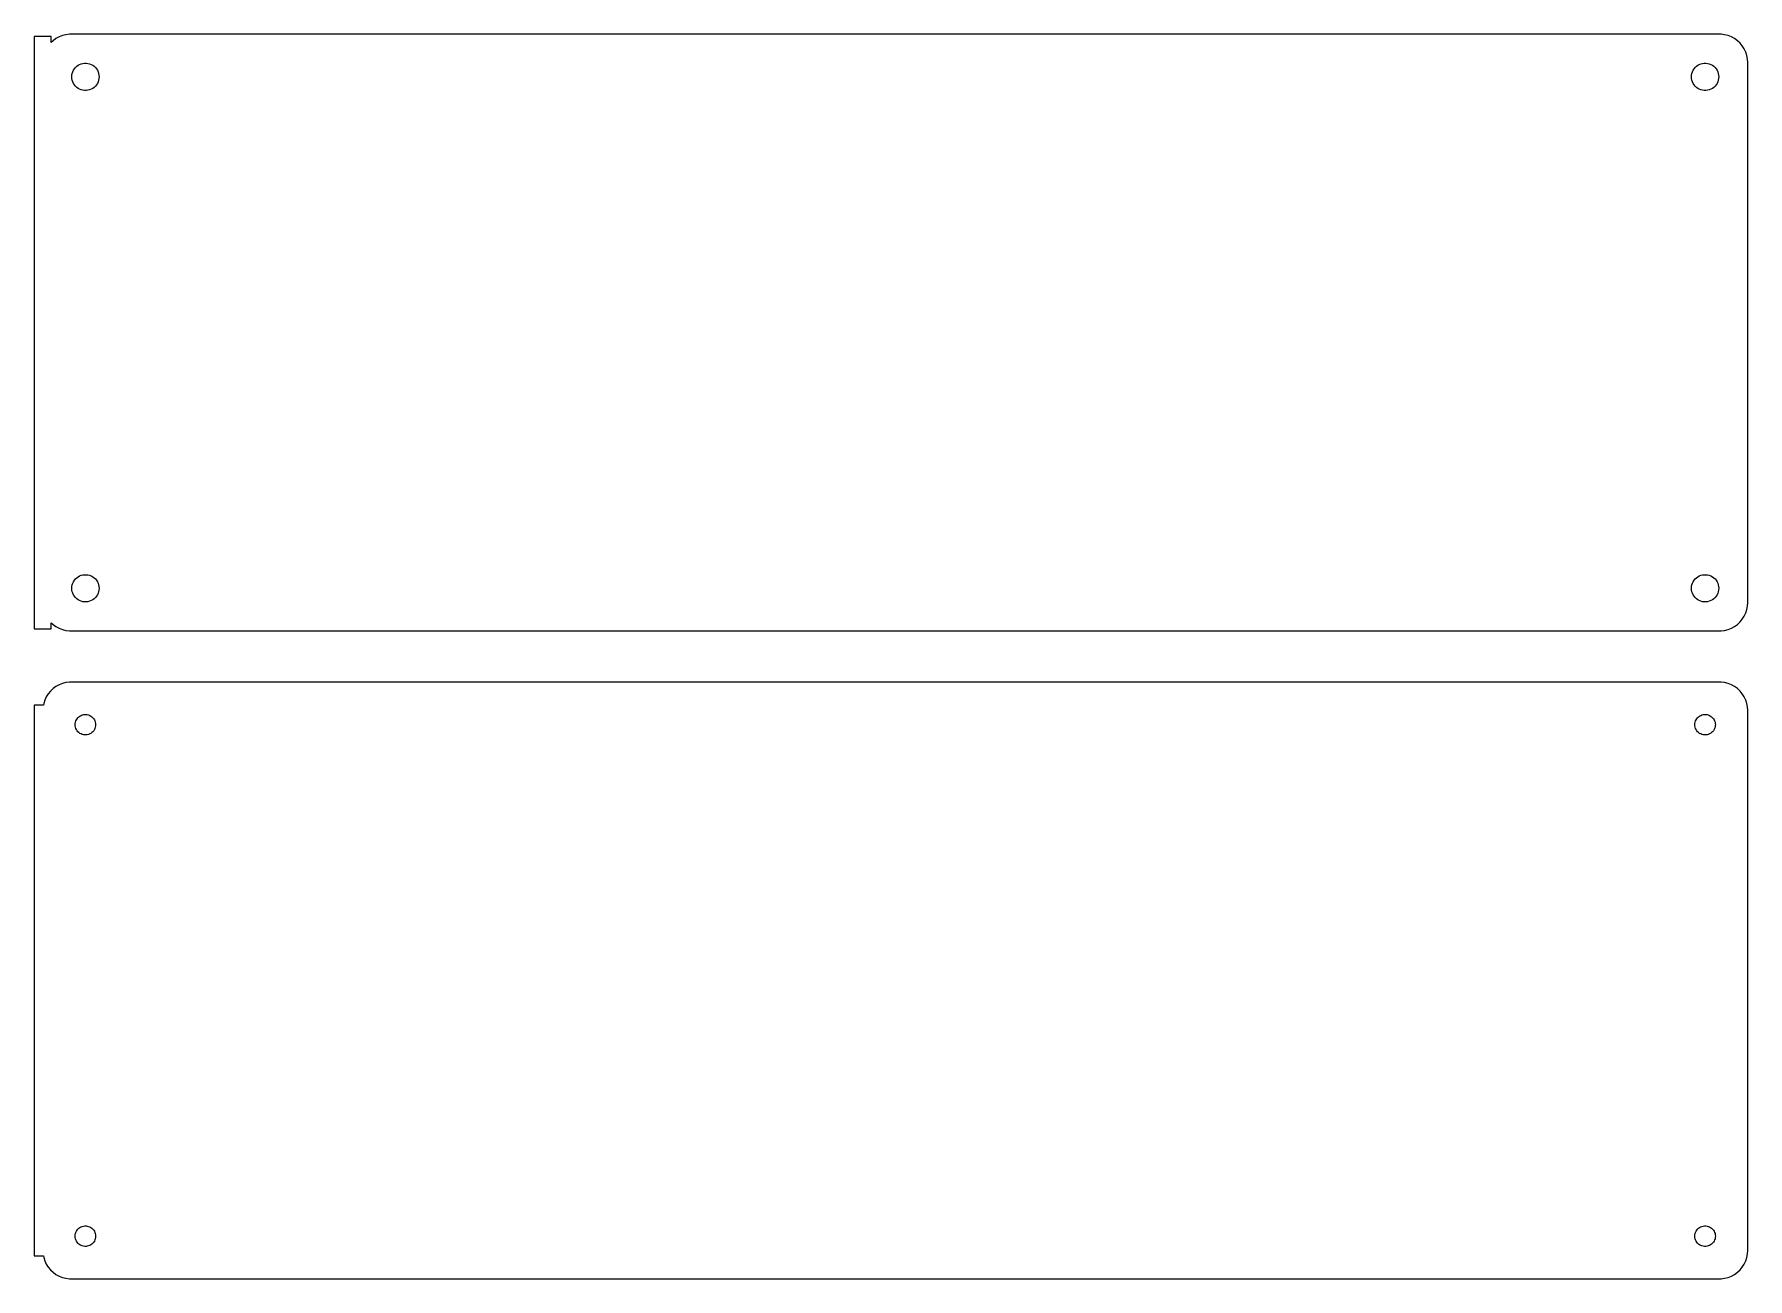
# Model space of a CAD drawing. Header units: metres. Extents: x -152 to 150, y 62 to 280.
import ezdxf

# ---------------------------------------------------------------- set-up
doc = ezdxf.new("R2010")
doc.units = ezdxf.units.M

msp = doc.modelspace()

# ---------------------------------------------------------------- linework, layer by layer
for p, q in [((-145.937, 280.411), (-146.545, 280.255)), ((-145.314, 280.49), (-145.937, 280.411)), ((145.314, 280.49), (-145.314, 280.49)), ((145.937, 280.411), (145.314, 280.49)), ((146.545, 280.255), (145.937, 280.411)), ((-148.5, 280.115), (-151.5, 280.115)), ((-151.5, 280.115), (-151.5, 175.885)), ((-148.5, 279.059), (-148.5, 280.115)), ((-148.187, 279.353), (-148.5, 279.059)), ((-147.679, 279.722), (-148.187, 279.353)), ((-147.129, 280.024), (-147.679, 279.722)), ((-146.545, 280.255), (-147.129, 280.024)), ((147.129, 280.024), (146.545, 280.255)), ((147.679, 279.722), (147.129, 280.024)), ((148.187, 279.353), (147.679, 279.722)), ((148.645, 278.923), (148.187, 279.353)), ((149.045, 278.439), (148.645, 278.923)), ((149.382, 277.909), (149.045, 278.439)), ((149.649, 277.341), (149.382, 277.909)), ((-144.603, 274.156), (-144.442, 274.411)), ((-144.442, 274.411), (-144.25, 274.643)), ((-144.25, 274.643), (-144.03, 274.849)), ((-144.03, 274.849), (-143.786, 275.026)), ((-143.786, 275.026), (-143.522, 275.172)), ((-143.522, 275.172), (-143.242, 275.283)), ((-143.242, 275.283), (-142.95, 275.357)), ((-142.95, 275.357), (-142.651, 275.395)), ((-142.651, 275.395), (-142.349, 275.395)), ((-142.349, 275.395), (-142.05, 275.357)), ((-142.05, 275.357), (-141.758, 275.283)), ((-141.758, 275.283), (-141.478, 275.172)), ((-141.478, 275.172), (-141.214, 275.026)), ((-141.214, 275.026), (-140.97, 274.849)), ((-140.97, 274.849), (-140.75, 274.643)), ((-140.75, 274.643), (-140.558, 274.411)), ((-140.558, 274.411), (-140.397, 274.156)), ((140.397, 274.156), (140.558, 274.411)), ((140.558, 274.411), (140.75, 274.643)), ((140.75, 274.643), (140.97, 274.849)), ((140.97, 274.849), (141.214, 275.026)), ((141.214, 275.026), (141.478, 275.172)), ((141.478, 275.172), (141.758, 275.283)), ((141.758, 275.283), (142.05, 275.357)), ((142.05, 275.357), (142.349, 275.395)), ((142.349, 275.395), (142.651, 275.395)), ((142.651, 275.395), (142.95, 275.357)), ((142.95, 275.357), (143.242, 275.283)), ((143.242, 275.283), (143.522, 275.172)), ((143.522, 275.172), (143.786, 275.026)), ((143.786, 275.026), (144.03, 274.849)), ((144.03, 274.849), (144.25, 274.643)), ((144.25, 274.643), (144.442, 274.411)), ((144.442, 274.411), (144.603, 274.156)), ((149.843, 276.743), (149.649, 277.341)), ((149.961, 276.127), (149.843, 276.743)), ((150, 275.5), (149.961, 276.127)), ((150, 180.5), (150, 275.5)), ((-144.9, 273), (-144.881, 273.301)), ((-144.881, 272.699), (-144.9, 273)), ((-144.881, 273.301), (-144.825, 273.597)), ((-144.825, 272.403), (-144.881, 272.699)), ((-144.825, 273.597), (-144.731, 273.883)), ((-144.731, 272.117), (-144.825, 272.403)), ((-144.731, 273.883), (-144.603, 274.156)), ((-144.603, 271.844), (-144.731, 272.117)), ((-144.442, 271.589), (-144.603, 271.844)), ((-144.25, 271.357), (-144.442, 271.589)), ((-144.03, 271.151), (-144.25, 271.357)), ((-140.75, 271.357), (-140.97, 271.151)), ((-140.558, 271.589), (-140.75, 271.357)), ((-140.397, 271.844), (-140.558, 271.589)), ((-140.397, 274.156), (-140.269, 273.883)), ((-140.269, 272.117), (-140.397, 271.844)), ((-140.269, 273.883), (-140.175, 273.597)), ((-140.175, 272.403), (-140.269, 272.117)), ((-140.175, 273.597), (-140.119, 273.301)), ((-140.119, 272.699), (-140.175, 272.403)), ((-140.119, 273.301), (-140.1, 273)), ((-140.1, 273), (-140.119, 272.699)), ((140.1, 273), (140.119, 273.301)), ((140.119, 272.699), (140.1, 273)), ((140.119, 273.301), (140.175, 273.597)), ((140.175, 272.403), (140.119, 272.699)), ((140.175, 273.597), (140.269, 273.883)), ((140.269, 272.117), (140.175, 272.403)), ((140.269, 273.883), (140.397, 274.156)), ((140.397, 271.844), (140.269, 272.117)), ((140.558, 271.589), (140.397, 271.844)), ((140.75, 271.357), (140.558, 271.589)), ((140.97, 271.151), (140.75, 271.357)), ((144.25, 271.357), (144.03, 271.151)), ((144.442, 271.589), (144.25, 271.357)), ((144.603, 271.844), (144.442, 271.589)), ((144.603, 274.156), (144.731, 273.883)), ((144.731, 272.117), (144.603, 271.844)), ((144.731, 273.883), (144.825, 273.597)), ((144.825, 272.403), (144.731, 272.117)), ((144.825, 273.597), (144.881, 273.301)), ((144.881, 272.699), (144.825, 272.403)), ((144.881, 273.301), (144.9, 273)), ((144.9, 273), (144.881, 272.699)), ((-143.786, 270.974), (-144.03, 271.151)), ((-143.522, 270.828), (-143.786, 270.974)), ((-143.242, 270.717), (-143.522, 270.828)), ((-142.95, 270.643), (-143.242, 270.717)), ((-142.651, 270.605), (-142.95, 270.643)), ((-142.349, 270.605), (-142.651, 270.605)), ((-142.05, 270.643), (-142.349, 270.605)), ((-141.758, 270.717), (-142.05, 270.643)), ((-141.478, 270.828), (-141.758, 270.717)), ((-141.214, 270.974), (-141.478, 270.828)), ((-140.97, 271.151), (-141.214, 270.974)), ((141.214, 270.974), (140.97, 271.151)), ((141.478, 270.828), (141.214, 270.974)), ((141.758, 270.717), (141.478, 270.828)), ((142.05, 270.643), (141.758, 270.717)), ((142.349, 270.605), (142.05, 270.643)), ((142.651, 270.605), (142.349, 270.605)), ((142.95, 270.643), (142.651, 270.605)), ((143.242, 270.717), (142.95, 270.643)), ((143.522, 270.828), (143.242, 270.717)), ((143.786, 270.974), (143.522, 270.828)), ((144.03, 271.151), (143.786, 270.974)), ((-144.731, 183.883), (-144.603, 184.156)), ((-144.603, 184.156), (-144.442, 184.411)), ((-144.442, 184.411), (-144.25, 184.643)), ((-144.25, 184.643), (-144.03, 184.849)), ((-144.03, 184.849), (-143.786, 185.026)), ((-143.786, 185.026), (-143.522, 185.172)), ((-143.522, 185.172), (-143.242, 185.283)), ((-143.242, 185.283), (-142.95, 185.357)), ((-142.95, 185.357), (-142.651, 185.395)), ((-142.651, 185.395), (-142.349, 185.395)), ((-142.349, 185.395), (-142.05, 185.357)), ((-142.05, 185.357), (-141.758, 185.283)), ((-141.758, 185.283), (-141.478, 185.172)), ((-141.478, 185.172), (-141.214, 185.026)), ((-141.214, 185.026), (-140.97, 184.849)), ((-140.97, 184.849), (-140.75, 184.643)), ((-140.75, 184.643), (-140.558, 184.411)), ((-140.558, 184.411), (-140.397, 184.156)), ((-140.397, 184.156), (-140.269, 183.883)), ((140.269, 183.883), (140.397, 184.156)), ((140.397, 184.156), (140.558, 184.411)), ((140.558, 184.411), (140.75, 184.643)), ((140.75, 184.643), (140.97, 184.849)), ((140.97, 184.849), (141.214, 185.026)), ((141.214, 185.026), (141.478, 185.172)), ((141.478, 185.172), (141.758, 185.283)), ((141.758, 185.283), (142.05, 185.357)), ((142.05, 185.357), (142.349, 185.395)), ((142.349, 185.395), (142.651, 185.395)), ((142.651, 185.395), (142.95, 185.357)), ((142.95, 185.357), (143.242, 185.283)), ((143.242, 185.283), (143.522, 185.172)), ((143.522, 185.172), (143.786, 185.026)), ((143.786, 185.026), (144.03, 184.849)), ((144.03, 184.849), (144.25, 184.643)), ((144.25, 184.643), (144.442, 184.411)), ((144.442, 184.411), (144.603, 184.156)), ((144.603, 184.156), (144.731, 183.883)), ((-144.9, 183), (-144.881, 183.301)), ((-144.881, 182.699), (-144.9, 183)), ((-144.881, 183.301), (-144.825, 183.597)), ((-144.825, 182.403), (-144.881, 182.699)), ((-144.825, 183.597), (-144.731, 183.883)), ((-144.731, 182.117), (-144.825, 182.403)), ((-144.603, 181.844), (-144.731, 182.117)), ((-144.442, 181.589), (-144.603, 181.844)), ((-144.25, 181.357), (-144.442, 181.589)), ((-144.03, 181.151), (-144.25, 181.357)), ((-143.786, 180.974), (-144.03, 181.151)), ((-143.522, 180.828), (-143.786, 180.974)), ((-141.214, 180.974), (-141.478, 180.828)), ((-140.97, 181.151), (-141.214, 180.974)), ((-140.75, 181.357), (-140.97, 181.151)), ((-140.558, 181.589), (-140.75, 181.357)), ((-140.397, 181.844), (-140.558, 181.589)), ((-140.269, 182.117), (-140.397, 181.844)), ((-140.269, 183.883), (-140.175, 183.597)), ((-140.175, 182.403), (-140.269, 182.117)), ((-140.175, 183.597), (-140.119, 183.301)), ((-140.119, 182.699), (-140.175, 182.403)), ((-140.119, 183.301), (-140.1, 183)), ((-140.1, 183), (-140.119, 182.699)), ((140.1, 183), (140.119, 183.301)), ((140.119, 182.699), (140.1, 183)), ((140.119, 183.301), (140.175, 183.597)), ((140.175, 182.403), (140.119, 182.699)), ((140.175, 183.597), (140.269, 183.883)), ((140.269, 182.117), (140.175, 182.403)), ((140.397, 181.844), (140.269, 182.117)), ((140.558, 181.589), (140.397, 181.844)), ((140.75, 181.357), (140.558, 181.589)), ((140.97, 181.151), (140.75, 181.357)), ((141.214, 180.974), (140.97, 181.151)), ((141.478, 180.828), (141.214, 180.974)), ((143.786, 180.974), (143.522, 180.828)), ((144.03, 181.151), (143.786, 180.974)), ((144.25, 181.357), (144.03, 181.151)), ((144.442, 181.589), (144.25, 181.357)), ((144.603, 181.844), (144.442, 181.589)), ((144.731, 182.117), (144.603, 181.844)), ((144.731, 183.883), (144.825, 183.597)), ((144.825, 182.403), (144.731, 182.117)), ((144.825, 183.597), (144.881, 183.301)), ((144.881, 182.699), (144.825, 182.403)), ((144.881, 183.301), (144.9, 183)), ((144.9, 183), (144.881, 182.699)), ((-143.242, 180.717), (-143.522, 180.828)), ((-142.95, 180.643), (-143.242, 180.717)), ((-142.651, 180.605), (-142.95, 180.643)), ((-142.349, 180.605), (-142.651, 180.605)), ((-142.05, 180.643), (-142.349, 180.605)), ((-141.758, 180.717), (-142.05, 180.643)), ((-141.478, 180.828), (-141.758, 180.717)), ((141.758, 180.717), (141.478, 180.828)), ((142.05, 180.643), (141.758, 180.717)), ((142.349, 180.605), (142.05, 180.643)), ((142.651, 180.605), (142.349, 180.605)), ((142.95, 180.643), (142.651, 180.605)), ((143.242, 180.717), (142.95, 180.643)), ((143.522, 180.828), (143.242, 180.717)), ((149.045, 177.561), (149.382, 178.091)), ((149.382, 178.091), (149.649, 178.659)), ((149.649, 178.659), (149.843, 179.257)), ((149.843, 179.257), (149.961, 179.873)), ((149.961, 179.873), (150, 180.5)), ((-151.5, 175.885), (-148.5, 175.885)), ((-148.5, 175.885), (-148.5, 176.941)), ((-148.5, 176.941), (-148.187, 176.647)), ((-148.187, 176.647), (-147.679, 176.278)), ((-147.679, 176.278), (-147.129, 175.976)), ((-147.129, 175.976), (-146.545, 175.745)), ((-146.545, 175.745), (-145.937, 175.589)), ((-145.937, 175.589), (-145.314, 175.51)), ((-145.314, 175.51), (145.314, 175.51)), ((145.314, 175.51), (145.937, 175.589)), ((145.937, 175.589), (146.545, 175.745)), ((146.545, 175.745), (147.129, 175.976)), ((147.129, 175.976), (147.679, 176.278)), ((147.679, 176.278), (148.187, 176.647)), ((148.187, 176.647), (148.645, 177.077)), ((148.645, 177.077), (149.045, 177.561)), ((-147.129, 166.024), (-147.679, 165.722)), ((-146.545, 166.255), (-147.129, 166.024)), ((-145.937, 166.411), (-146.545, 166.255)), ((-145.314, 166.49), (-145.937, 166.411)), ((145.314, 166.49), (-145.314, 166.49)), ((145.937, 166.411), (145.314, 166.49)), ((146.545, 166.255), (145.937, 166.411)), ((147.129, 166.024), (146.545, 166.255)), ((147.679, 165.722), (147.129, 166.024)), ((-149.649, 163.341), (-149.843, 162.743)), ((-149.382, 163.909), (-149.649, 163.341)), ((-149.045, 164.439), (-149.382, 163.909)), ((-148.645, 164.923), (-149.045, 164.439)), ((-148.187, 165.353), (-148.645, 164.923)), ((-147.679, 165.722), (-148.187, 165.353)), ((148.187, 165.353), (147.679, 165.722)), ((148.645, 164.923), (148.187, 165.353)), ((149.045, 164.439), (148.645, 164.923)), ((149.382, 163.909), (149.045, 164.439)), ((149.649, 163.341), (149.382, 163.909)), ((149.843, 162.743), (149.649, 163.341)), ((-149.9, 162.444), (-151.5, 162.444)), ((-151.5, 162.444), (-151.5, 65.5558)), ((-149.843, 162.743), (-149.9, 162.444)), ((-144.174, 159.663), (-144.077, 159.867)), ((-144.077, 159.867), (-143.956, 160.058)), ((-143.956, 160.058), (-143.812, 160.232)), ((-143.812, 160.232), (-143.647, 160.387)), ((-143.647, 160.387), (-143.464, 160.52)), ((-143.464, 160.52), (-143.266, 160.629)), ((-143.266, 160.629), (-143.056, 160.712)), ((-143.056, 160.712), (-142.837, 160.768)), ((-142.837, 160.768), (-142.613, 160.796)), ((-142.613, 160.796), (-142.387, 160.796)), ((-142.387, 160.796), (-142.163, 160.768)), ((-142.163, 160.768), (-141.944, 160.712)), ((-141.944, 160.712), (-141.734, 160.629)), ((-141.734, 160.629), (-141.536, 160.52)), ((-141.536, 160.52), (-141.353, 160.387)), ((-141.353, 160.387), (-141.188, 160.232)), ((-141.188, 160.232), (-141.044, 160.058)), ((-141.044, 160.058), (-140.923, 159.867)), ((-140.923, 159.867), (-140.826, 159.663)), ((140.826, 159.663), (140.923, 159.867)), ((140.923, 159.867), (141.044, 160.058)), ((141.044, 160.058), (141.188, 160.232)), ((141.188, 160.232), (141.353, 160.387)), ((141.353, 160.387), (141.536, 160.52)), ((141.536, 160.52), (141.734, 160.629)), ((141.734, 160.629), (141.944, 160.712)), ((141.944, 160.712), (142.163, 160.768)), ((142.163, 160.768), (142.387, 160.796)), ((142.387, 160.796), (142.613, 160.796)), ((142.613, 160.796), (142.837, 160.768)), ((142.837, 160.768), (143.056, 160.712)), ((143.056, 160.712), (143.266, 160.629)), ((143.266, 160.629), (143.464, 160.52)), ((143.464, 160.52), (143.647, 160.387)), ((143.647, 160.387), (143.812, 160.232)), ((143.812, 160.232), (143.956, 160.058)), ((143.956, 160.058), (144.077, 159.867)), ((144.077, 159.867), (144.174, 159.663)), ((149.961, 162.127), (149.843, 162.743)), ((150, 161.5), (149.961, 162.127)), ((150, 66.5), (150, 161.5)), ((-144.3, 159), (-144.286, 159.226)), ((-144.286, 158.774), (-144.3, 159)), ((-144.286, 159.226), (-144.243, 159.448)), ((-144.243, 158.552), (-144.286, 158.774)), ((-144.243, 159.448), (-144.174, 159.663)), ((-144.174, 158.337), (-144.243, 158.552)), ((-144.077, 158.133), (-144.174, 158.337)), ((-143.956, 157.942), (-144.077, 158.133)), ((-143.812, 157.768), (-143.956, 157.942)), ((-143.647, 157.613), (-143.812, 157.768)), ((-143.464, 157.48), (-143.647, 157.613)), ((-143.266, 157.371), (-143.464, 157.48)), ((-143.056, 157.288), (-143.266, 157.371)), ((-142.837, 157.232), (-143.056, 157.288)), ((-142.613, 157.204), (-142.837, 157.232)), ((-142.387, 157.204), (-142.613, 157.204)), ((-142.163, 157.232), (-142.387, 157.204)), ((-141.944, 157.288), (-142.163, 157.232)), ((-141.734, 157.371), (-141.944, 157.288)), ((-141.536, 157.48), (-141.734, 157.371)), ((-141.353, 157.613), (-141.536, 157.48)), ((-141.188, 157.768), (-141.353, 157.613)), ((-141.044, 157.942), (-141.188, 157.768)), ((-140.923, 158.133), (-141.044, 157.942)), ((-140.826, 158.337), (-140.923, 158.133)), ((-140.826, 159.663), (-140.757, 159.448)), ((-140.757, 158.552), (-140.826, 158.337)), ((-140.757, 159.448), (-140.714, 159.226)), ((-140.714, 158.774), (-140.757, 158.552)), ((-140.714, 159.226), (-140.7, 159)), ((-140.7, 159), (-140.714, 158.774)), ((140.7, 159), (140.714, 159.226)), ((140.714, 158.774), (140.7, 159)), ((140.714, 159.226), (140.757, 159.448)), ((140.757, 158.552), (140.714, 158.774)), ((140.757, 159.448), (140.826, 159.663)), ((140.826, 158.337), (140.757, 158.552)), ((140.923, 158.133), (140.826, 158.337)), ((141.044, 157.942), (140.923, 158.133)), ((141.188, 157.768), (141.044, 157.942)), ((141.353, 157.613), (141.188, 157.768)), ((141.536, 157.48), (141.353, 157.613)), ((141.734, 157.371), (141.536, 157.48)), ((141.944, 157.288), (141.734, 157.371)), ((142.163, 157.232), (141.944, 157.288)), ((142.387, 157.204), (142.163, 157.232)), ((142.613, 157.204), (142.387, 157.204)), ((142.837, 157.232), (142.613, 157.204)), ((143.056, 157.288), (142.837, 157.232)), ((143.266, 157.371), (143.056, 157.288)), ((143.464, 157.48), (143.266, 157.371)), ((143.647, 157.613), (143.464, 157.48)), ((143.812, 157.768), (143.647, 157.613)), ((143.956, 157.942), (143.812, 157.768)), ((144.077, 158.133), (143.956, 157.942)), ((144.174, 158.337), (144.077, 158.133)), ((144.174, 159.663), (144.243, 159.448)), ((144.243, 158.552), (144.174, 158.337)), ((144.243, 159.448), (144.286, 159.226)), ((144.286, 158.774), (144.243, 158.552)), ((144.286, 159.226), (144.3, 159)), ((144.3, 159), (144.286, 158.774)), ((-144.286, 69.2256), (-144.243, 69.4476)), ((-144.243, 69.4476), (-144.174, 69.6626)), ((-144.174, 69.6626), (-144.077, 69.8672)), ((-144.077, 69.8672), (-143.956, 70.058)), ((-143.956, 70.058), (-143.812, 70.2322)), ((-143.812, 70.2322), (-143.647, 70.3869)), ((-143.647, 70.3869), (-143.464, 70.5198)), ((-143.464, 70.5198), (-143.266, 70.6287)), ((-143.266, 70.6287), (-143.056, 70.7119)), ((-143.056, 70.7119), (-142.837, 70.7681)), ((-142.837, 70.7681), (-142.613, 70.7964)), ((-142.613, 70.7964), (-142.387, 70.7964)), ((-142.387, 70.7964), (-142.163, 70.7681)), ((-142.163, 70.7681), (-141.944, 70.7119)), ((-141.944, 70.7119), (-141.734, 70.6287)), ((-141.734, 70.6287), (-141.536, 70.5198)), ((-141.536, 70.5198), (-141.353, 70.3869)), ((-141.353, 70.3869), (-141.188, 70.2322)), ((-141.188, 70.2322), (-141.044, 70.058)), ((-141.044, 70.058), (-140.923, 69.8672)), ((-140.923, 69.8672), (-140.826, 69.6626)), ((-140.826, 69.6626), (-140.757, 69.4476)), ((-140.757, 69.4476), (-140.714, 69.2256)), ((140.714, 69.2256), (140.757, 69.4476)), ((140.757, 69.4476), (140.826, 69.6626)), ((140.826, 69.6626), (140.923, 69.8672)), ((140.923, 69.8672), (141.044, 70.058)), ((141.044, 70.058), (141.188, 70.2322)), ((141.188, 70.2322), (141.353, 70.3869)), ((141.353, 70.3869), (141.536, 70.5198)), ((141.536, 70.5198), (141.734, 70.6287)), ((141.734, 70.6287), (141.944, 70.7119)), ((141.944, 70.7119), (142.163, 70.7681)), ((142.163, 70.7681), (142.387, 70.7964)), ((142.387, 70.7964), (142.613, 70.7964)), ((142.613, 70.7964), (142.837, 70.7681)), ((142.837, 70.7681), (143.056, 70.7119)), ((143.056, 70.7119), (143.266, 70.6287)), ((143.266, 70.6287), (143.464, 70.5198)), ((143.464, 70.5198), (143.647, 70.3869)), ((143.647, 70.3869), (143.812, 70.2322)), ((143.812, 70.2322), (143.956, 70.058)), ((143.956, 70.058), (144.077, 69.8672)), ((144.077, 69.8672), (144.174, 69.6626)), ((144.174, 69.6626), (144.243, 69.4476)), ((144.243, 69.4476), (144.286, 69.2256)), ((-144.3, 69), (-144.286, 69.2256)), ((-144.286, 68.7744), (-144.3, 69)), ((-144.243, 68.5524), (-144.286, 68.7744)), ((-144.174, 68.3374), (-144.243, 68.5524)), ((-144.077, 68.1328), (-144.174, 68.3374)), ((-143.956, 67.942), (-144.077, 68.1328)), ((-143.812, 67.7678), (-143.956, 67.942)), ((-143.647, 67.6131), (-143.812, 67.7678)), ((-143.464, 67.4802), (-143.647, 67.6131)), ((-143.266, 67.3713), (-143.464, 67.4802)), ((-143.056, 67.2881), (-143.266, 67.3713)), ((-142.837, 67.2319), (-143.056, 67.2881)), ((-142.613, 67.2036), (-142.837, 67.2319)), ((-142.387, 67.2036), (-142.613, 67.2036)), ((-142.163, 67.2319), (-142.387, 67.2036)), ((-141.944, 67.2881), (-142.163, 67.2319)), ((-141.734, 67.3713), (-141.944, 67.2881)), ((-141.536, 67.4802), (-141.734, 67.3713)), ((-141.353, 67.6131), (-141.536, 67.4802)), ((-141.188, 67.7678), (-141.353, 67.6131)), ((-141.044, 67.942), (-141.188, 67.7678)), ((-140.923, 68.1328), (-141.044, 67.942)), ((-140.826, 68.3374), (-140.923, 68.1328)), ((-140.757, 68.5524), (-140.826, 68.3374)), ((-140.714, 68.7744), (-140.757, 68.5524)), ((-140.714, 69.2256), (-140.7, 69)), ((-140.7, 69), (-140.714, 68.7744)), ((140.7, 69), (140.714, 69.2256)), ((140.714, 68.7744), (140.7, 69)), ((140.757, 68.5524), (140.714, 68.7744)), ((140.826, 68.3374), (140.757, 68.5524)), ((140.923, 68.1328), (140.826, 68.3374)), ((141.044, 67.942), (140.923, 68.1328)), ((141.188, 67.7678), (141.044, 67.942)), ((141.353, 67.6131), (141.188, 67.7678)), ((141.536, 67.4802), (141.353, 67.6131)), ((141.734, 67.3713), (141.536, 67.4802)), ((141.944, 67.2881), (141.734, 67.3713)), ((142.163, 67.2319), (141.944, 67.2881)), ((142.387, 67.2036), (142.163, 67.2319)), ((142.613, 67.2036), (142.387, 67.2036)), ((142.837, 67.2319), (142.613, 67.2036)), ((143.056, 67.2881), (142.837, 67.2319)), ((143.266, 67.3713), (143.056, 67.2881)), ((143.464, 67.4802), (143.266, 67.3713)), ((143.647, 67.6131), (143.464, 67.4802)), ((143.812, 67.7678), (143.647, 67.6131)), ((143.956, 67.942), (143.812, 67.7678)), ((144.077, 68.1328), (143.956, 67.942)), ((144.174, 68.3374), (144.077, 68.1328)), ((144.243, 68.5524), (144.174, 68.3374)), ((144.286, 68.7744), (144.243, 68.5524)), ((144.286, 69.2256), (144.3, 69)), ((144.3, 69), (144.286, 68.7744)), ((149.961, 65.8733), (150, 66.5)), ((-151.5, 65.5558), (-149.9, 65.5558)), ((-149.9, 65.5558), (-149.843, 65.2566)), ((-149.843, 65.2566), (-149.649, 64.6594)), ((-149.649, 64.6594), (-149.382, 64.0912)), ((-149.382, 64.0912), (-149.045, 63.5611)), ((-149.045, 63.5611), (-148.645, 63.0773)), ((148.645, 63.0773), (149.045, 63.5611)), ((149.045, 63.5611), (149.382, 64.0912)), ((149.382, 64.0912), (149.649, 64.6594)), ((149.649, 64.6594), (149.843, 65.2566)), ((149.843, 65.2566), (149.961, 65.8733)), ((-148.645, 63.0773), (-148.187, 62.6474)), ((-148.187, 62.6474), (-147.679, 62.2784)), ((-147.679, 62.2784), (-147.129, 61.9759)), ((-147.129, 61.9759), (-146.545, 61.7447)), ((-146.545, 61.7447), (-145.937, 61.5886)), ((-145.937, 61.5886), (-145.314, 61.5099)), ((-145.314, 61.5099), (145.314, 61.5099)), ((145.314, 61.5099), (145.937, 61.5886)), ((145.937, 61.5886), (146.545, 61.7447)), ((146.545, 61.7447), (147.129, 61.9759)), ((147.129, 61.9759), (147.679, 62.2784)), ((147.679, 62.2784), (148.187, 62.6474)), ((148.187, 62.6474), (148.645, 63.0773))]:
    msp.add_line(p, q)

doc.saveas('drawing.dxf')
